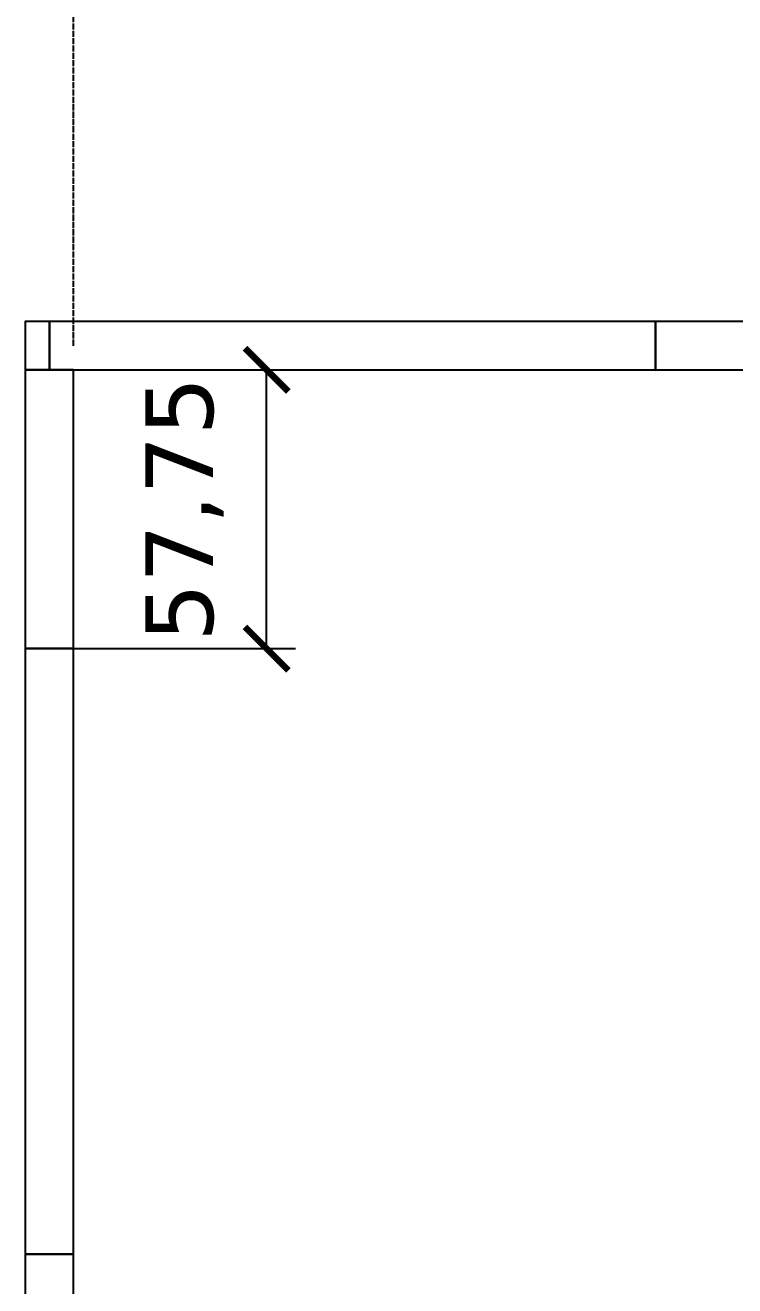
# Model space of a CAD drawing. Header units: centimetres. Extents: x -135 to 5290, y -1327 to 1388.
# Drawn here: x 3413 to 3560, y 252.5 to 513.7 of the extents above; entities that cross this region are included whole.
import ezdxf

# ---------------------------------------------------------------- set-up
doc = ezdxf.new("R2010")
doc.units = ezdxf.units.CM
doc.linetypes.add('DASHED', pattern=[1.524, 1.27, -0.254])
for name, color, linetype in [('ACIK_SINIR', 8, 'DASHED'), ('MONTAJ_OZEL_OLCU', 6, 'Continuous'), ('MONTAJ_OZEL_PANO', 6, 'Continuous'), ('MONTAJ_STANDART', 7, 'Continuous')]:
    doc.layers.add(name, color=color, linetype=linetype)
doc.styles.add('PORTMAN', font='DejaVuSans.ttf')
doc.dimstyles.new('PORTMAN', dxfattribs={"dimtxt": 14, "dimasz": 9, "dimexe": 6, "dimexo": 5, "dimgap": 4, "dimtad": 1, "dimtxsty": 'PORTMAN', "dimblk": 'ARCHTICK', "dimcen": 2.5, "dimazin": 3, "dimtfac": 0.5, "dimtmove": 2, "dimatfit": 3})

# ---------------------------------------------------------------- blocks, each defined once
blk = doc.blocks.new('BOM_I14_1255p0_IC_DOLU')
blk.add_lwpolyline([(0, 0), (10, 0), (10, 125.5), (0, 125.5)], close=True)
blk = doc.blocks.new('MNT_BOM_I14_1255p0_IC_DOLU')
blk.add_blockref('BOM_I14_1255p0_IC_DOLU', (0, 0))
blk = doc.blocks.new('BOM_I15_1255p0_IC_K01_SAG_ALT')
blk.add_lwpolyline([(0, 0), (10, 0), (10, 21.75), (0, 21.75)], close=True)
blk = doc.blocks.new('MNT_BOM_I15_1255p0_IC_K01_SAG_ALT')
blk.add_blockref('BOM_I15_1255p0_IC_K01_SAG_ALT', (0, 0))
blk = doc.blocks.new('BOM_I16_577p5_IC_DOLU')
blk.add_lwpolyline([(0, 0), (10, 0), (10, 57.75), (0, 57.75)], close=True)
blk = doc.blocks.new('MNT_BOM_I16_577p5_IC_DOLU')
blk.add_blockref('BOM_I16_577p5_IC_DOLU', (0, 0))
blk = doc.blocks.new('_ARCHTICK')
at = {"color": 0, "linetype": 'BYBLOCK', "const_width": 0.15}
blk.add_lwpolyline([(-0.5, -0.5), (0.5, 0.5)], dxfattribs=at)
blk = doc.blocks.new('BOM_B02_IC_KOSE_50x100')
blk.add_lwpolyline([(0, 0), (5, 0), (5, 10), (0, 10)], close=True)
blk = doc.blocks.new('MNT_BOM_B02_IC_KOSE_50x100')
blk.add_blockref('BOM_B02_IC_KOSE_50x100', (0, 0))

msp = doc.modelspace()

# ---------------------------------------------------------------- linework, layer by layer
at = {"layer": 'ACIK_SINIR'}
msp.add_line((3423, 447.25), (3423, 635.5), dxfattribs=at)

# ---------------------------------------------------------------- block references
at = {"layer": 'MONTAJ_OZEL_PANO'}
msp.add_blockref('MNT_BOM_I16_577p5_IC_DOLU', (3413, 384.5), dxfattribs=at)
at = {"layer": 'MONTAJ_STANDART'}
for name, p in [('MNT_BOM_B02_IC_KOSE_50x100', (3413, 442.25)), ('MNT_BOM_I14_1255p0_IC_DOLU', (3413, 259)), ('MNT_BOM_I14_1255p0_IC_DOLU', (3413, 133.5))]:
    msp.add_blockref(name, p, dxfattribs=at)
at = {"layer": 'MONTAJ_STANDART', "rotation": 270}
for name, p in [('MNT_BOM_I14_1255p0_IC_DOLU', (3418, 452.25)), ('MNT_BOM_I15_1255p0_IC_K01_SAG_ALT', (3543.5, 452.25))]:
    msp.add_blockref(name, p, dxfattribs=at)

# ---------------------------------------------------------------- dimensions: what is measured, and where the dimension line sits
at = {"layer": 'MONTAJ_OZEL_OLCU'}
msp.add_linear_dim(base=(3463, 384.5), p1=(3413, 384.5), p2=(3413, 442.25), angle=90, dimstyle='PORTMAN', override={"dimtxt": 14, "dimasz": 9, "dimexe": 6, "dimexo": 5, "dimdec": 2, "dimzin": 8, "dimdsep": 44}, dxfattribs=at).render()

doc.saveas('drawing.dxf')
